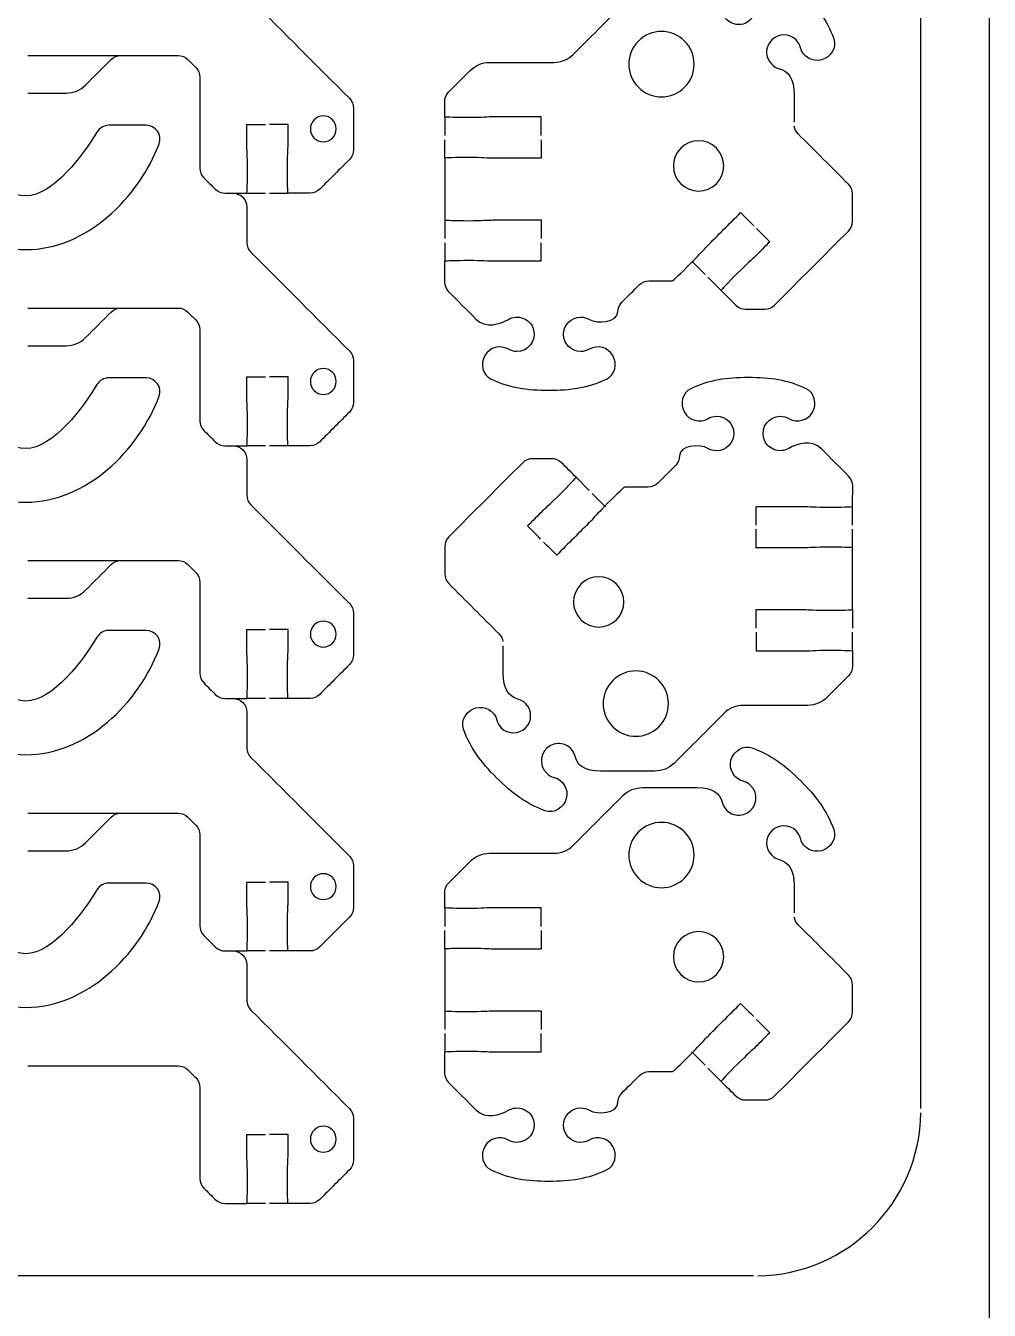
# Model space of a CAD drawing. Extents: x 0 to 410, y 0 to 455.
# Drawn here: x 340 to 410, y 227.5 to 320.8 of the extents above; entities that cross this region are included whole.
import ezdxf

# ---------------------------------------------------------------- set-up
doc = ezdxf.new("R2010")
doc.units = 0
doc.header["$MEASUREMENT"] = 0
doc.layers.add('DEFAULT', color=18, linetype='CONTINUOUS')

msp = doc.modelspace()

# ---------------------------------------------------------------- linework, layer by layer
at = {"layer": 'DEFAULT', "color": 18}
msp.add_lwpolyline([(410.025, 0.025), (0.025, 0.025), (0.025, 455.025), (410.025, 455.025)], close=True, dxfattribs=at)
at = {"layer": 'DEFAULT', "color": 1}
for points in [[(405.05, 242.15), (405.05, 437.847)], [(340.165, 318.604), (346.932, 318.604)], [(370.46, 314.138), (370.46, 312.791)], [(370.46, 311.14), (370.46, 311.143), (370.46, 312.491)], [(357.43, 308.589), (356.083, 308.589)], [(359.081, 308.589), (357.73, 308.589)], [(370.46, 306.663), (370.46, 305.315)], [(370.46, 305.012), (370.46, 303.664)], [(389.373, 302.705), (388.452, 303.626), (388.417, 303.661)], [(390.54, 301.541), (389.584, 302.497)], [(340.165, 300.267), (346.932, 300.267)], [(357.43, 290.255), (356.083, 290.255)], [(359.081, 290.255), (357.73, 290.255)], [(380.008, 287.978), (380.964, 287.022)], [(381.175, 286.814), (382.096, 285.893), (382.131, 285.858)], [(400.088, 284.507), (400.088, 285.854)], [(400.088, 282.856), (400.088, 284.203)], [(340.165, 281.93), (346.932, 281.93)], [(400.088, 278.379), (400.088, 278.375), (400.088, 277.028)], [(400.088, 275.38), (400.088, 276.728)], [(357.43, 271.921), (356.083, 271.921)], [(359.081, 271.921), (357.73, 271.921)], [(340.165, 263.592), (346.932, 263.592)], [(370.46, 256.72), (370.46, 255.372)], [(370.46, 253.721), (370.46, 253.724), (370.46, 255.072)], [(357.43, 253.587), (356.083, 253.587)], [(359.081, 253.587), (357.73, 253.587)], [(370.46, 249.244), (370.46, 247.897)], [(370.46, 247.593), (370.46, 246.246)], [(389.373, 245.286), (388.452, 246.207), (388.417, 246.242)], [(390.54, 244.122), (389.584, 245.078)], [(357.43, 235.254), (356.083, 235.254)], [(359.081, 235.254), (357.73, 235.254)], [(392.897, 230), (287.199, 230)]]:
    msp.add_lwpolyline(points, dxfattribs=at)
for points, knots in [([(340.165, 334.208), (341.096, 334.208), (342.026, 334.208), (342.956, 334.208), (343.489, 334.208), (343.997, 334.419), (344.37, 334.793), (344.988, 335.412), (345.605, 336.03), (346.223, 336.649), (346.41, 336.836), (346.664, 336.942), (346.932, 336.942), (348.322, 336.942), (349.712, 336.942), (351.101, 336.942), (351.366, 336.942), (351.62, 336.836), (351.807, 336.649), (351.998, 336.458), (352.188, 336.268), (352.379, 336.077), (352.566, 335.89), (352.671, 335.636), (352.671, 335.372), (352.671, 333.169), (352.671, 330.967), (352.671, 328.764), (352.671, 328.5), (352.777, 328.246), (352.964, 328.059), (353.24, 327.782), (353.517, 327.506), (353.793, 327.23), (353.98, 327.043), (354.234, 326.937), (354.502, 326.937), (354.697, 326.937), (354.893, 326.937), (355.088, 326.937), (355.638, 326.937), (356.086, 326.489), (356.086, 325.939), (356.086, 325.078), (356.086, 324.217), (356.086, 323.356), (356.086, 323.092), (356.192, 322.838), (356.379, 322.651), (358.765, 320.265), (361.151, 317.879), (363.537, 315.493), (363.724, 315.306), (363.83, 315.052), (363.83, 314.787), (363.83, 313.777), (363.83, 312.767), (363.83, 311.757), (363.83, 311.492), (363.724, 311.238), (363.537, 311.051), (362.817, 310.332), (362.098, 309.612), (361.378, 308.892), (361.191, 308.705), (360.937, 308.6), (360.672, 308.6), (360.143, 308.6), (359.614, 308.6), (359.081, 308.603), (359.053, 308.603), (359.032, 309.386), (359.032, 310.353), (359.032, 311.32), (359.081, 311.817), (359.081, 312.103), (359.081, 312.602), (359.081, 313.102), (359.081, 313.602), (358.631, 313.602), (358.181, 313.602), (357.73, 313.602)], [0, 0, 0, 0, 7.91, 7.91, 7.91, 8.91, 8.91, 8.91, 16.341696, 16.341696, 16.341696, 17.341696, 17.341696, 17.341696, 29.161696, 29.161696, 29.161696, 30.161696, 30.161696, 30.161696, 32.452722, 32.452722, 32.452722, 33.452722, 33.452722, 33.452722, 52.182722, 52.182722, 52.182722, 53.182722, 53.182722, 53.182722, 56.506123, 56.506123, 56.506123, 57.506123, 57.506123, 57.506123, 59.166123, 59.166123, 59.166123, 60.166123, 60.166123, 60.166123, 67.486123, 67.486123, 67.486123, 68.486123, 68.486123, 68.486123, 97.180517, 97.180517, 97.180517, 98.180517, 98.180517, 98.180517, 106.770517, 106.770517, 106.770517, 107.770517, 107.770517, 107.770517, 116.425504, 116.425504, 116.425504, 117.425504, 117.425504, 117.425504, 121.939646, 121.939646, 121.939646, 122.939646, 122.939646, 122.939646, 123.939646, 123.939646, 123.939646, 128.189646, 128.189646, 128.189646, 132.019646, 132.019646, 132.019646, 132.019646]), ([(377.456, 312.791), (377.456, 313.24), (377.456, 313.689), (377.456, 314.138), (376.289, 314.142), (375.123, 314.146), (373.956, 314.149), (373.67, 314.142), (373.173, 314.093), (372.206, 314.093), (371.31, 314.093), (370.58, 314.114), (370.474, 314.138), (370.467, 314.138), (370.46, 314.142), (370.46, 314.142), (370.46, 314.511), (370.46, 314.88), (370.46, 315.25), (370.46, 315.514), (370.559, 315.768), (370.749, 315.955), (371.268, 316.474), (371.787, 316.992), (372.305, 317.511), (372.683, 317.888), (373.191, 318.097), (373.72, 318.097), (375.277, 318.098), (376.834, 318.099), (378.391, 318.1), (378.92, 318.1), (379.431, 318.312), (379.802, 318.682), (381.003, 319.884), (382.205, 321.086), (383.407, 322.288), (383.781, 322.662), (384.289, 322.873), (384.822, 322.873), (386.136, 322.874), (387.451, 322.876), (388.766, 322.877), (389.944, 322.873), (390.434, 322.468), (390.614, 321.801), (390.702, 321.448), (390.953, 321.138), (391.33, 320.968), (391.676, 320.817), (392.085, 320.834), (392.413, 321.021), (393.179, 321.448), (393.274, 322.439), (392.703, 323.007), (392.544, 323.166), (392.353, 323.275), (392.142, 323.325), (391.475, 323.498), (391.08, 324.193), (391.256, 324.859), (391.436, 325.523), (392.142, 325.981), (392.787, 325.748), (394.191, 325.244), (395.207, 324.471), (396.326, 323.353), (397.444, 322.235), (398.217, 321.219), (398.721, 319.815), (398.957, 319.166), (398.495, 318.464), (397.832, 318.284), (397.165, 318.107), (396.474, 318.499), (396.298, 319.169), (396.248, 319.377), (396.142, 319.571), (395.984, 319.73), (395.493, 320.22), (394.699, 320.22), (394.213, 319.73), (393.722, 319.24), (393.722, 318.449), (394.213, 317.963), (394.371, 317.8), (394.565, 317.691), (394.774, 317.642), (395.44, 317.462), (395.846, 316.883), (395.846, 315.793), (395.845, 315.118), (395.844, 314.443), (395.842, 313.768)], [0, 0, 0, 0, 3.82, 3.82, 3.82, 13.740045, 13.740045, 13.740045, 14.740045, 14.740045, 14.740045, 15.740045, 15.740045, 15.740045, 16.740045, 16.740045, 16.740045, 19.880045, 19.880045, 19.880045, 20.880045, 20.880045, 20.880045, 27.116727, 27.116727, 27.116727, 28.116727, 28.116727, 28.116727, 41.356731, 41.356731, 41.356731, 42.356731, 42.356731, 42.356731, 56.809994, 56.809994, 56.809994, 57.809994, 57.809994, 57.809994, 68.989998, 68.989998, 68.989998, 69.989998, 69.989998, 69.989998, 70.989998, 70.989998, 70.989998, 71.989998, 71.989998, 71.989998, 72.989998, 72.989998, 72.989998, 73.989998, 73.989998, 73.989998, 74.989998, 74.989998, 74.989998, 75.989998, 75.989998, 75.989998, 76.989998, 76.989998, 76.989998, 77.989998, 77.989998, 77.989998, 78.989998, 78.989998, 78.989998, 79.989998, 79.989998, 79.989998, 80.989998, 80.989998, 80.989998, 81.989998, 81.989998, 81.989998, 82.989998, 82.989998, 82.989998, 83.989998, 83.989998, 83.989998, 84.989998, 84.989998, 84.989998, 90.730007, 90.730007, 90.730007, 90.730007]), ([(384.527, 316.297), (383.605, 317.221), (383.605, 318.722), (384.53, 319.648), (385.458, 320.576), (386.955, 320.576), (387.883, 319.648), (388.808, 318.722), (388.808, 317.221), (387.885, 316.297), (386.957, 315.37), (385.456, 315.37), (384.527, 316.297)], [1, 1, 1, 1, 2, 2, 2, 3, 3, 3, 4, 4, 4, 5, 5, 5, 5]), ([(340.165, 315.87), (341.096, 315.87), (342.026, 315.87), (342.956, 315.87), (343.489, 315.87), (343.997, 316.082), (344.37, 316.456), (344.988, 317.075), (345.605, 317.693), (346.223, 318.312), (346.41, 318.499), (346.664, 318.604), (346.932, 318.604), (348.322, 318.604), (349.712, 318.604), (351.101, 318.604), (351.366, 318.604), (351.62, 318.499), (351.807, 318.312), (351.998, 318.121), (352.188, 317.931), (352.379, 317.74), (352.566, 317.553), (352.671, 317.299), (352.671, 317.035), (352.671, 314.832), (352.671, 312.63), (352.671, 310.427), (352.671, 310.162), (352.777, 309.908), (352.964, 309.721), (353.24, 309.445), (353.517, 309.169), (353.793, 308.892), (353.98, 308.705), (354.234, 308.6), (354.502, 308.6), (354.697, 308.6), (354.893, 308.6), (355.088, 308.6), (355.638, 308.6), (356.086, 308.152), (356.086, 307.601), (356.086, 306.74), (356.086, 305.88), (356.086, 305.019), (356.086, 304.754), (356.192, 304.5), (356.379, 304.313), (358.765, 301.927), (361.151, 299.541), (363.537, 297.156), (363.724, 296.969), (363.83, 296.715), (363.83, 296.45), (363.83, 295.44), (363.83, 294.43), (363.83, 293.42), (363.83, 293.155), (363.724, 292.901), (363.537, 292.714), (362.817, 291.994), (362.098, 291.275), (361.378, 290.555), (361.191, 290.368), (360.937, 290.262), (360.672, 290.262), (360.143, 290.262), (359.614, 290.262), (359.081, 290.266), (359.053, 290.266), (359.032, 291.049), (359.032, 292.016), (359.032, 292.982), (359.081, 293.48), (359.081, 293.765), (359.081, 294.265), (359.081, 294.765), (359.081, 295.265), (358.631, 295.265), (358.181, 295.265), (357.73, 295.265)], [0, 0, 0, 0, 7.91, 7.91, 7.91, 8.91, 8.91, 8.91, 16.341696, 16.341696, 16.341696, 17.341696, 17.341696, 17.341696, 29.161696, 29.161696, 29.161696, 30.161696, 30.161696, 30.161696, 32.452722, 32.452722, 32.452722, 33.452722, 33.452722, 33.452722, 52.182722, 52.182722, 52.182722, 53.182722, 53.182722, 53.182722, 56.506123, 56.506123, 56.506123, 57.506123, 57.506123, 57.506123, 59.166123, 59.166123, 59.166123, 60.166123, 60.166123, 60.166123, 67.486123, 67.486123, 67.486123, 68.486123, 68.486123, 68.486123, 97.180517, 97.180517, 97.180517, 98.180517, 98.180517, 98.180517, 106.770517, 106.770517, 106.770517, 107.770517, 107.770517, 107.770517, 116.425504, 116.425504, 116.425504, 117.425504, 117.425504, 117.425504, 121.939646, 121.939646, 121.939646, 122.939646, 122.939646, 122.939646, 123.939646, 123.939646, 123.939646, 128.189646, 128.189646, 128.189646, 132.019646, 132.019646, 132.019646, 132.019646]), ([(333.978, 313.535), (334.331, 313.535), (334.652, 313.345), (334.835, 313.045), (335.791, 311.461), (338.031, 308.402), (340.018, 308.402), (342.004, 308.402), (344.24, 311.461), (345.196, 313.045), (345.38, 313.345), (345.701, 313.535), (346.054, 313.535), (346.958, 313.535), (347.862, 313.535), (348.766, 313.535), (349.461, 313.535), (349.955, 312.844), (349.708, 312.194), (348.227, 308.282), (344.445, 304.507), (340.018, 304.507), (335.587, 304.507), (331.808, 308.282), (330.327, 312.194), (330.08, 312.844), (330.574, 313.535), (331.269, 313.535), (332.172, 313.535), (333.075, 313.535), (333.978, 313.535)], [7.68, 7.68, 7.68, 7.68, 8.68, 8.68, 8.68, 9.68, 9.68, 9.68, 10.68, 10.68, 10.68, 11.68, 11.68, 11.68, 19.37, 19.37, 19.37, 20.37, 20.37, 20.37, 21.37, 21.37, 21.37, 22.37, 22.37, 22.37, 23.37, 23.37, 23.37, 31.05, 31.05, 31.05, 31.05]), ([(355.088, 308.6), (355.419, 308.6), (355.751, 308.6), (356.083, 308.603), (356.107, 308.603), (356.132, 309.386), (356.132, 310.353), (356.132, 311.32), (356.083, 311.817), (356.083, 312.103), (356.083, 312.602), (356.083, 313.102), (356.083, 313.602), (356.532, 313.602), (356.981, 313.602), (357.43, 313.602)], [0, 0, 0, 0, 2.83, 2.83, 2.83, 3.83, 3.83, 3.83, 4.83, 4.83, 4.83, 9.08, 9.08, 9.08, 12.9, 12.9, 12.9, 12.9]), ([(362.578, 313.27), (362.578, 312.752), (362.158, 312.332), (361.639, 312.332), (361.121, 312.332), (360.701, 312.752), (360.701, 313.27), (360.701, 313.789), (361.121, 314.213), (361.639, 314.213), (362.158, 314.213), (362.578, 313.789), (362.578, 313.27)], [1, 1, 1, 1, 2, 2, 2, 3, 3, 3, 4, 4, 4, 5, 5, 5, 5]), ([(393.119, 306.032), (393.438, 305.713), (393.756, 305.394), (394.075, 305.076), (393.722, 304.722), (393.369, 304.368), (393.017, 304.014), (392.816, 303.813), (392.428, 303.492), (391.743, 302.811), (391.073, 302.14), (390.54, 301.576), (390.54, 301.541), (390.893, 301.188), (391.246, 300.835), (391.599, 300.482), (391.786, 300.295), (392.04, 300.19), (392.304, 300.19), (392.776, 300.19), (393.247, 300.19), (393.719, 300.19), (393.983, 300.19), (394.237, 300.292), (394.424, 300.482), (396.213, 302.273), (398.001, 304.064), (399.79, 305.855), (399.981, 306.042), (400.086, 306.296), (400.086, 306.561), (400.085, 307.225), (400.084, 307.89), (400.083, 308.554), (400.083, 308.819), (399.977, 309.073), (399.79, 309.26), (398.572, 310.477), (397.354, 311.694), (396.135, 312.911), (395.984, 313.062), (395.888, 313.26), (395.857, 313.468)], [0, 0, 0, 0, 3.832519, 3.832519, 3.832519, 8.082236, 8.082236, 8.082236, 9.082236, 9.082236, 9.082236, 10.082236, 10.082236, 10.082236, 14.324877, 14.324877, 14.324877, 15.324877, 15.324877, 15.324877, 19.334877, 19.334877, 19.334877, 20.334877, 20.334877, 20.334877, 41.859212, 41.859212, 41.859212, 42.859212, 42.859212, 42.859212, 48.509221, 48.509221, 48.509221, 49.509221, 49.509221, 49.509221, 64.153404, 64.153404, 64.153404, 65.153404, 65.153404, 65.153404, 65.153404]), ([(377.456, 312.491), (377.456, 312.041), (377.456, 311.59), (377.456, 311.14), (376.287, 311.141), (375.118, 311.142), (373.949, 311.143), (373.67, 311.143), (373.169, 311.193), (372.206, 311.193), (371.257, 311.193), (370.485, 311.172), (370.46, 311.14), (370.46, 309.648), (370.46, 308.155), (370.46, 306.663), (370.485, 306.638), (371.25, 306.614), (372.203, 306.61), (373.173, 306.61), (373.67, 306.66), (373.956, 306.66), (375.123, 306.661), (376.289, 306.662), (377.456, 306.663), (377.456, 306.213), (377.456, 305.762), (377.456, 305.312)], [0, 0, 0, 0, 3.83, 3.83, 3.83, 13.770005, 13.770005, 13.770005, 14.770005, 14.770005, 14.770005, 15.780005, 15.780005, 15.780005, 28.470005, 28.470005, 28.470005, 29.470005, 29.470005, 29.470005, 30.470005, 30.470005, 30.470005, 40.39001, 40.39001, 40.39001, 44.22001, 44.22001, 44.22001, 44.22001]), ([(387.613, 309.296), (386.897, 310.006), (386.897, 311.164), (387.613, 311.88), (388.327, 312.593), (389.484, 312.593), (390.195, 311.882), (390.909, 311.164), (390.909, 310.006), (390.195, 309.293), (389.484, 308.582), (388.327, 308.582), (387.613, 309.296)], [1, 1, 1, 1, 2, 2, 2, 3, 3, 3, 4, 4, 4, 5, 5, 5, 5]), ([(377.452, 305.012), (377.452, 304.562), (377.452, 304.111), (377.452, 303.661), (376.287, 303.661), (375.121, 303.661), (373.956, 303.661), (373.67, 303.661), (373.173, 303.71), (372.206, 303.71), (371.289, 303.71), (370.545, 303.689), (370.453, 303.661), (370.452, 303.159), (370.451, 302.657), (370.45, 302.155), (370.453, 301.89), (370.559, 301.636), (370.746, 301.449), (371.406, 300.789), (372.065, 300.13), (372.725, 299.47), (373.441, 298.754), (374.485, 299.096), (375.081, 299.438), (375.388, 299.622), (375.791, 299.668), (376.182, 299.519), (376.531, 299.385), (376.814, 299.078), (376.909, 298.711), (377.145, 297.868), (376.514, 297.106), (375.706, 297.106), (375.48, 297.106), (375.272, 297.163), (375.081, 297.279), (374.485, 297.625), (373.72, 297.417), (373.371, 296.821), (373.032, 296.224), (373.201, 295.402), (373.833, 295.11), (375.177, 294.475), (376.443, 294.302), (378.024, 294.302), (379.604, 294.302), (380.871, 294.475), (382.218, 295.11), (382.843, 295.402), (383.012, 296.224), (382.673, 296.821), (382.328, 297.42), (381.555, 297.625), (380.959, 297.279), (380.779, 297.166), (380.567, 297.106), (380.338, 297.106), (379.65, 297.106), (379.089, 297.667), (379.086, 298.359), (379.086, 299.047), (379.646, 299.608), (380.341, 299.611), (380.567, 299.608), (380.782, 299.548), (380.966, 299.438), (381.562, 299.092), (383.03, 299.219), (383.03, 299.985), (383.03, 300.246), (383.135, 300.504), (383.322, 300.684), (383.746, 301.107), (384.169, 301.53), (384.592, 301.954), (384.779, 302.14), (385.033, 302.246), (385.298, 302.246), (385.867, 302.246), (386.436, 302.246), (387.005, 302.246), (387.041, 302.246), (387.605, 302.779), (388.279, 303.449), (388.339, 303.509), (388.399, 303.569), (388.452, 303.626), (389.02, 304.197), (389.298, 304.536), (389.482, 304.719), (390.306, 305.545), (391.131, 306.37), (391.955, 307.196), (392.272, 306.878), (392.59, 306.561), (392.907, 306.243)], [0, 0, 0, 0, 3.83, 3.83, 3.83, 13.74, 13.74, 13.74, 14.74, 14.74, 14.74, 16.74, 16.74, 16.74, 21.010012, 21.010012, 21.010012, 22.010012, 22.010012, 22.010012, 29.94375, 29.94375, 29.94375, 30.94375, 30.94375, 30.94375, 31.94375, 31.94375, 31.94375, 32.94375, 32.94375, 32.94375, 33.94375, 33.94375, 33.94375, 34.94375, 34.94375, 34.94375, 35.94375, 35.94375, 35.94375, 36.94375, 36.94375, 36.94375, 37.94375, 37.94375, 37.94375, 38.94375, 38.94375, 38.94375, 39.94375, 39.94375, 39.94375, 40.94375, 40.94375, 40.94375, 41.94375, 41.94375, 41.94375, 42.94375, 42.94375, 42.94375, 43.94375, 43.94375, 43.94375, 44.94375, 44.94375, 44.94375, 45.94375, 45.94375, 45.94375, 46.94375, 46.94375, 46.94375, 52.034919, 52.034919, 52.034919, 53.034919, 53.034919, 53.034919, 57.874919, 57.874919, 57.874919, 58.874919, 58.874919, 58.874919, 59.874919, 59.874919, 59.874919, 60.874919, 60.874919, 60.874919, 70.795629, 70.795629, 70.795629, 74.614006, 74.614006, 74.614006, 74.614006]), ([(340.165, 297.533), (341.096, 297.533), (342.026, 297.533), (342.956, 297.533), (343.489, 297.533), (343.997, 297.745), (344.37, 298.119), (344.988, 298.737), (345.605, 299.356), (346.223, 299.974), (346.41, 300.161), (346.664, 300.267), (346.932, 300.267), (348.322, 300.267), (349.712, 300.267), (351.101, 300.267), (351.366, 300.267), (351.62, 300.161), (351.807, 299.974), (351.998, 299.784), (352.188, 299.593), (352.379, 299.403), (352.566, 299.216), (352.671, 298.962), (352.671, 298.697), (352.671, 296.495), (352.671, 294.292), (352.671, 292.09), (352.671, 291.825), (352.777, 291.571), (352.964, 291.384), (353.24, 291.108), (353.517, 290.831), (353.793, 290.555), (353.98, 290.368), (354.234, 290.262), (354.502, 290.262), (354.697, 290.262), (354.893, 290.262), (355.088, 290.262), (355.638, 290.262), (356.086, 289.814), (356.086, 289.264), (356.086, 288.403), (356.086, 287.542), (356.086, 286.682), (356.086, 286.417), (356.192, 286.163), (356.379, 285.976), (358.765, 283.59), (361.151, 281.204), (363.537, 278.818), (363.724, 278.631), (363.83, 278.377), (363.83, 278.113), (363.83, 277.102), (363.83, 276.092), (363.83, 275.082), (363.83, 274.818), (363.724, 274.564), (363.537, 274.377), (362.817, 273.657), (362.098, 272.937), (361.378, 272.218), (361.191, 272.031), (360.937, 271.925), (360.672, 271.925), (360.143, 271.925), (359.614, 271.925), (359.081, 271.928), (359.053, 271.928), (359.032, 272.712), (359.032, 273.678), (359.032, 274.645), (359.081, 275.142), (359.081, 275.428), (359.081, 275.928), (359.081, 276.427), (359.081, 276.927), (358.631, 276.927), (358.181, 276.927), (357.73, 276.927)], [0, 0, 0, 0, 7.91, 7.91, 7.91, 8.91, 8.91, 8.91, 16.341696, 16.341696, 16.341696, 17.341696, 17.341696, 17.341696, 29.161696, 29.161696, 29.161696, 30.161696, 30.161696, 30.161696, 32.452722, 32.452722, 32.452722, 33.452722, 33.452722, 33.452722, 52.182722, 52.182722, 52.182722, 53.182722, 53.182722, 53.182722, 56.506123, 56.506123, 56.506123, 57.506123, 57.506123, 57.506123, 59.166123, 59.166123, 59.166123, 60.166123, 60.166123, 60.166123, 67.486123, 67.486123, 67.486123, 68.486123, 68.486123, 68.486123, 97.180517, 97.180517, 97.180517, 98.180517, 98.180517, 98.180517, 106.770517, 106.770517, 106.770517, 107.770517, 107.770517, 107.770517, 116.425504, 116.425504, 116.425504, 117.425504, 117.425504, 117.425504, 121.939646, 121.939646, 121.939646, 122.939646, 122.939646, 122.939646, 123.939646, 123.939646, 123.939646, 128.189646, 128.189646, 128.189646, 132.019646, 132.019646, 132.019646, 132.019646]), ([(362.578, 294.933), (362.578, 294.414), (362.158, 293.995), (361.639, 293.995), (361.121, 293.995), (360.701, 294.414), (360.701, 294.933), (360.701, 295.452), (361.121, 295.875), (361.639, 295.875), (362.158, 295.875), (362.578, 295.452), (362.578, 294.933)], [1, 1, 1, 1, 2, 2, 2, 3, 3, 3, 4, 4, 4, 5, 5, 5, 5]), ([(333.978, 295.198), (334.331, 295.198), (334.652, 295.007), (334.835, 294.707), (335.791, 293.123), (338.031, 290.065), (340.018, 290.065), (342.004, 290.065), (344.24, 293.123), (345.196, 294.707), (345.38, 295.007), (345.701, 295.198), (346.054, 295.198), (346.958, 295.198), (347.862, 295.198), (348.766, 295.198), (349.461, 295.198), (349.955, 294.506), (349.708, 293.857), (348.227, 289.945), (344.445, 286.17), (340.018, 286.17), (335.587, 286.17), (331.808, 289.945), (330.327, 293.857), (330.08, 294.506), (330.574, 295.198), (331.269, 295.198), (332.172, 295.198), (333.075, 295.198), (333.978, 295.198)], [7.68, 7.68, 7.68, 7.68, 8.68, 8.68, 8.68, 9.68, 9.68, 9.68, 10.68, 10.68, 10.68, 11.68, 11.68, 11.68, 19.37, 19.37, 19.37, 20.37, 20.37, 20.37, 21.37, 21.37, 21.37, 22.37, 22.37, 22.37, 23.37, 23.37, 23.37, 31.05, 31.05, 31.05, 31.05]), ([(355.088, 290.262), (355.419, 290.262), (355.751, 290.262), (356.083, 290.266), (356.107, 290.266), (356.132, 291.049), (356.132, 292.016), (356.132, 292.982), (356.083, 293.48), (356.083, 293.765), (356.083, 294.265), (356.083, 294.765), (356.083, 295.265), (356.532, 295.265), (356.981, 295.265), (357.43, 295.265)], [0, 0, 0, 0, 2.83, 2.83, 2.83, 3.83, 3.83, 3.83, 4.83, 4.83, 4.83, 9.08, 9.08, 9.08, 12.9, 12.9, 12.9, 12.9]), ([(393.096, 284.507), (393.096, 284.957), (393.096, 285.407), (393.096, 285.858), (394.261, 285.858), (395.426, 285.858), (396.592, 285.858), (396.877, 285.858), (397.375, 285.808), (398.341, 285.808), (399.259, 285.808), (400.003, 285.83), (400.095, 285.858), (400.096, 286.36), (400.097, 286.862), (400.098, 287.364), (400.095, 287.629), (399.989, 287.883), (399.802, 288.07), (399.142, 288.729), (398.483, 289.389), (397.823, 290.049), (397.107, 290.765), (396.063, 290.423), (395.466, 290.081), (395.159, 289.897), (394.757, 289.851), (394.366, 289.999), (394.016, 290.134), (393.734, 290.44), (393.639, 290.807), (393.403, 291.65), (394.034, 292.412), (394.842, 292.412), (395.068, 292.412), (395.276, 292.356), (395.466, 292.24), (396.063, 291.894), (396.828, 292.102), (397.177, 292.698), (397.516, 293.294), (397.347, 294.116), (396.715, 294.409), (395.371, 295.044), (394.105, 295.217), (392.524, 295.217), (390.944, 295.217), (389.677, 295.044), (388.33, 294.409), (387.705, 294.116), (387.536, 293.294), (387.875, 292.698), (388.22, 292.099), (388.993, 291.894), (389.589, 292.24), (389.769, 292.353), (389.981, 292.412), (390.21, 292.412), (390.898, 292.412), (391.459, 291.852), (391.462, 291.16), (391.462, 290.472), (390.901, 289.911), (390.206, 289.908), (389.981, 289.911), (389.765, 289.971), (389.582, 290.081), (388.986, 290.426), (387.518, 290.299), (387.518, 289.534), (387.518, 289.273), (387.412, 289.015), (387.225, 288.835), (386.802, 288.412), (386.379, 287.989), (385.955, 287.565), (385.768, 287.378), (385.514, 287.273), (385.25, 287.273), (384.681, 287.273), (384.112, 287.273), (383.542, 287.273), (383.507, 287.273), (382.943, 286.74), (382.269, 286.07), (382.209, 286.01), (382.149, 285.95), (382.096, 285.893), (381.528, 285.322), (381.249, 284.983), (381.066, 284.8), (380.242, 283.974), (379.417, 283.149), (378.593, 282.323), (378.275, 282.641), (377.958, 282.958), (377.64, 283.276)], [0, 0, 0, 0, 3.83, 3.83, 3.83, 13.74, 13.74, 13.74, 14.74, 14.74, 14.74, 16.74, 16.74, 16.74, 21.010012, 21.010012, 21.010012, 22.010012, 22.010012, 22.010012, 29.94375, 29.94375, 29.94375, 30.94375, 30.94375, 30.94375, 31.94375, 31.94375, 31.94375, 32.94375, 32.94375, 32.94375, 33.94375, 33.94375, 33.94375, 34.94375, 34.94375, 34.94375, 35.94375, 35.94375, 35.94375, 36.94375, 36.94375, 36.94375, 37.94375, 37.94375, 37.94375, 38.94375, 38.94375, 38.94375, 39.94375, 39.94375, 39.94375, 40.94375, 40.94375, 40.94375, 41.94375, 41.94375, 41.94375, 42.94375, 42.94375, 42.94375, 43.94375, 43.94375, 43.94375, 44.94375, 44.94375, 44.94375, 45.94375, 45.94375, 45.94375, 46.94375, 46.94375, 46.94375, 52.034919, 52.034919, 52.034919, 53.034919, 53.034919, 53.034919, 57.874919, 57.874919, 57.874919, 58.874919, 58.874919, 58.874919, 59.874919, 59.874919, 59.874919, 60.874919, 60.874919, 60.874919, 70.795629, 70.795629, 70.795629, 74.614006, 74.614006, 74.614006, 74.614006]), ([(377.429, 283.487), (377.11, 283.806), (376.791, 284.125), (376.473, 284.443), (376.826, 284.797), (377.178, 285.151), (377.531, 285.505), (377.732, 285.706), (378.12, 286.027), (378.805, 286.708), (379.475, 287.378), (380.008, 287.943), (380.008, 287.978), (379.655, 288.331), (379.302, 288.684), (378.949, 289.036), (378.762, 289.223), (378.508, 289.329), (378.244, 289.329), (377.772, 289.329), (377.301, 289.329), (376.829, 289.329), (376.565, 289.329), (376.311, 289.227), (376.124, 289.036), (374.335, 287.245), (372.546, 285.455), (370.758, 283.664), (370.567, 283.477), (370.461, 283.223), (370.461, 282.958), (370.463, 282.294), (370.464, 281.629), (370.465, 280.965), (370.465, 280.7), (370.571, 280.446), (370.758, 280.259), (371.976, 279.042), (373.194, 277.825), (374.413, 276.608), (374.564, 276.456), (374.66, 276.259), (374.691, 276.051)], [0, 0, 0, 0, 3.832519, 3.832519, 3.832519, 8.082236, 8.082236, 8.082236, 9.082236, 9.082236, 9.082236, 10.082236, 10.082236, 10.082236, 14.324877, 14.324877, 14.324877, 15.324877, 15.324877, 15.324877, 19.334877, 19.334877, 19.334877, 20.334877, 20.334877, 20.334877, 41.859212, 41.859212, 41.859212, 42.859212, 42.859212, 42.859212, 48.509221, 48.509221, 48.509221, 49.509221, 49.509221, 49.509221, 64.153404, 64.153404, 64.153404, 65.153404, 65.153404, 65.153404, 65.153404]), ([(393.092, 277.028), (393.092, 277.478), (393.092, 277.929), (393.092, 278.379), (394.261, 278.378), (395.43, 278.377), (396.599, 278.375), (396.877, 278.375), (397.378, 278.326), (398.341, 278.326), (399.29, 278.326), (400.063, 278.347), (400.088, 278.379), (400.088, 279.871), (400.088, 281.363), (400.088, 282.856), (400.063, 282.88), (399.298, 282.905), (398.345, 282.909), (397.375, 282.909), (396.877, 282.859), (396.592, 282.859), (395.425, 282.858), (394.259, 282.857), (393.092, 282.856), (393.092, 283.306), (393.092, 283.756), (393.092, 284.207)], [0, 0, 0, 0, 3.83, 3.83, 3.83, 13.770005, 13.770005, 13.770005, 14.770005, 14.770005, 14.770005, 15.780005, 15.780005, 15.780005, 28.470005, 28.470005, 28.470005, 29.470005, 29.470005, 29.470005, 30.470005, 30.470005, 30.470005, 40.39001, 40.39001, 40.39001, 44.22001, 44.22001, 44.22001, 44.22001]), ([(340.165, 279.196), (341.096, 279.196), (342.026, 279.196), (342.956, 279.196), (343.489, 279.196), (343.997, 279.407), (344.37, 279.781), (344.988, 280.4), (345.605, 281.018), (346.223, 281.637), (346.41, 281.824), (346.664, 281.93), (346.932, 281.93), (348.322, 281.93), (349.712, 281.93), (351.101, 281.93), (351.366, 281.93), (351.62, 281.824), (351.807, 281.637), (351.998, 281.446), (352.188, 281.256), (352.379, 281.065), (352.566, 280.878), (352.671, 280.624), (352.671, 280.36), (352.671, 278.157), (352.671, 275.955), (352.671, 273.752), (352.671, 273.488), (352.777, 273.234), (352.964, 273.047), (353.24, 272.77), (353.517, 272.494), (353.793, 272.218), (353.98, 272.031), (354.234, 271.925), (354.502, 271.925), (354.697, 271.925), (354.893, 271.925), (355.088, 271.925), (355.638, 271.925), (356.086, 271.477), (356.086, 270.926), (356.086, 270.066), (356.086, 269.205), (356.086, 268.344), (356.086, 268.08), (356.192, 267.826), (356.379, 267.639), (358.765, 265.253), (361.151, 262.867), (363.537, 260.481), (363.724, 260.294), (363.83, 260.04), (363.83, 259.775), (363.83, 258.765), (363.83, 257.755), (363.83, 256.745), (363.83, 256.48), (363.724, 256.226), (363.537, 256.039), (362.817, 255.32), (362.098, 254.6), (361.378, 253.88), (361.191, 253.693), (360.937, 253.587), (360.672, 253.587), (360.143, 253.587), (359.614, 253.587), (359.081, 253.591), (359.053, 253.591), (359.032, 254.374), (359.032, 255.341), (359.032, 256.307), (359.081, 256.805), (359.081, 257.091), (359.081, 257.59), (359.081, 258.09), (359.081, 258.59), (358.631, 258.59), (358.181, 258.59), (357.73, 258.59)], [0, 0, 0, 0, 7.91, 7.91, 7.91, 8.91, 8.91, 8.91, 16.341696, 16.341696, 16.341696, 17.341696, 17.341696, 17.341696, 29.161696, 29.161696, 29.161696, 30.161696, 30.161696, 30.161696, 32.452722, 32.452722, 32.452722, 33.452722, 33.452722, 33.452722, 52.182722, 52.182722, 52.182722, 53.182722, 53.182722, 53.182722, 56.506123, 56.506123, 56.506123, 57.506123, 57.506123, 57.506123, 59.166123, 59.166123, 59.166123, 60.166123, 60.166123, 60.166123, 67.486123, 67.486123, 67.486123, 68.486123, 68.486123, 68.486123, 97.180517, 97.180517, 97.180517, 98.180517, 98.180517, 98.180517, 106.770517, 106.770517, 106.770517, 107.770517, 107.770517, 107.770517, 116.425504, 116.425504, 116.425504, 117.425504, 117.425504, 117.425504, 121.939646, 121.939646, 121.939646, 122.939646, 122.939646, 122.939646, 123.939646, 123.939646, 123.939646, 128.189646, 128.189646, 128.189646, 132.019646, 132.019646, 132.019646, 132.019646]), ([(382.935, 280.223), (383.65, 279.512), (383.65, 278.355), (382.935, 277.639), (382.221, 276.926), (381.064, 276.926), (380.353, 277.636), (379.639, 278.355), (379.639, 279.512), (380.353, 280.226), (381.064, 280.937), (382.221, 280.937), (382.935, 280.223)], [1, 1, 1, 1, 2, 2, 2, 3, 3, 3, 4, 4, 4, 5, 5, 5, 5]), ([(362.578, 276.596), (362.578, 276.077), (362.158, 275.657), (361.639, 275.657), (361.121, 275.657), (360.701, 276.077), (360.701, 276.596), (360.701, 277.114), (361.121, 277.538), (361.639, 277.538), (362.158, 277.538), (362.578, 277.114), (362.578, 276.596)], [1, 1, 1, 1, 2, 2, 2, 3, 3, 3, 4, 4, 4, 5, 5, 5, 5]), ([(333.978, 276.86), (334.331, 276.86), (334.652, 276.67), (334.835, 276.37), (335.791, 274.786), (338.031, 271.727), (340.018, 271.727), (342.004, 271.727), (344.24, 274.786), (345.196, 276.37), (345.38, 276.67), (345.701, 276.86), (346.054, 276.86), (346.958, 276.86), (347.862, 276.86), (348.766, 276.86), (349.461, 276.86), (349.955, 276.169), (349.708, 275.52), (348.227, 271.607), (344.445, 267.833), (340.018, 267.833), (335.587, 267.833), (331.808, 271.607), (330.327, 275.52), (330.08, 276.169), (330.574, 276.86), (331.269, 276.86), (332.172, 276.86), (333.075, 276.86), (333.978, 276.86)], [7.68, 7.68, 7.68, 7.68, 8.68, 8.68, 8.68, 9.68, 9.68, 9.68, 10.68, 10.68, 10.68, 11.68, 11.68, 11.68, 19.37, 19.37, 19.37, 20.37, 20.37, 20.37, 21.37, 21.37, 21.37, 22.37, 22.37, 22.37, 23.37, 23.37, 23.37, 31.05, 31.05, 31.05, 31.05]), ([(355.088, 271.925), (355.419, 271.925), (355.751, 271.925), (356.083, 271.928), (356.107, 271.928), (356.132, 272.712), (356.132, 273.678), (356.132, 274.645), (356.083, 275.142), (356.083, 275.428), (356.083, 275.928), (356.083, 276.427), (356.083, 276.927), (356.532, 276.927), (356.981, 276.927), (357.43, 276.927)], [0, 0, 0, 0, 2.83, 2.83, 2.83, 3.83, 3.83, 3.83, 4.83, 4.83, 4.83, 9.08, 9.08, 9.08, 12.9, 12.9, 12.9, 12.9]), ([(393.092, 276.728), (393.092, 276.279), (393.092, 275.83), (393.092, 275.38), (394.259, 275.377), (395.425, 275.373), (396.592, 275.37), (396.877, 275.377), (397.375, 275.426), (398.341, 275.426), (399.238, 275.426), (399.968, 275.405), (400.074, 275.38), (400.081, 275.38), (400.088, 275.377), (400.088, 275.377), (400.088, 275.008), (400.088, 274.638), (400.088, 274.269), (400.088, 274.005), (399.989, 273.751), (399.798, 273.564), (399.28, 273.045), (398.761, 272.526), (398.243, 272.008), (397.865, 271.63), (397.357, 271.422), (396.828, 271.422), (395.271, 271.421), (393.714, 271.42), (392.157, 271.419), (391.628, 271.419), (391.117, 271.207), (390.746, 270.837), (389.544, 269.635), (388.343, 268.433), (387.141, 267.231), (386.767, 266.857), (386.259, 266.646), (385.726, 266.646), (384.411, 266.644), (383.097, 266.643), (381.782, 266.642), (380.604, 266.646), (380.113, 267.051), (379.934, 267.718), (379.845, 268.071), (379.595, 268.381), (379.217, 268.551), (378.872, 268.702), (378.462, 268.685), (378.134, 268.498), (377.369, 268.071), (377.274, 267.08), (377.845, 266.512), (378.004, 266.353), (378.194, 266.243), (378.406, 266.194), (379.073, 266.021), (379.468, 265.326), (379.291, 264.659), (379.112, 263.996), (378.406, 263.538), (377.76, 263.77), (376.356, 264.275), (375.34, 265.048), (374.222, 266.166), (373.104, 267.284), (372.331, 268.3), (371.827, 269.704), (371.59, 270.353), (372.052, 271.055), (372.716, 271.235), (373.382, 271.412), (374.074, 271.02), (374.25, 270.35), (374.3, 270.142), (374.406, 269.948), (374.564, 269.789), (375.055, 269.298), (375.848, 269.298), (376.335, 269.789), (376.826, 270.279), (376.826, 271.069), (376.335, 271.556), (376.176, 271.719), (375.982, 271.828), (375.774, 271.877), (375.108, 272.057), (374.702, 272.636), (374.702, 273.726), (374.703, 274.401), (374.704, 275.076), (374.705, 275.751)], [0, 0, 0, 0, 3.82, 3.82, 3.82, 13.740045, 13.740045, 13.740045, 14.740045, 14.740045, 14.740045, 15.740045, 15.740045, 15.740045, 16.740045, 16.740045, 16.740045, 19.880045, 19.880045, 19.880045, 20.880045, 20.880045, 20.880045, 27.116727, 27.116727, 27.116727, 28.116727, 28.116727, 28.116727, 41.356731, 41.356731, 41.356731, 42.356731, 42.356731, 42.356731, 56.809994, 56.809994, 56.809994, 57.809994, 57.809994, 57.809994, 68.989998, 68.989998, 68.989998, 69.989998, 69.989998, 69.989998, 70.989998, 70.989998, 70.989998, 71.989998, 71.989998, 71.989998, 72.989998, 72.989998, 72.989998, 73.989998, 73.989998, 73.989998, 74.989998, 74.989998, 74.989998, 75.989998, 75.989998, 75.989998, 76.989998, 76.989998, 76.989998, 77.989998, 77.989998, 77.989998, 78.989998, 78.989998, 78.989998, 79.989998, 79.989998, 79.989998, 80.989998, 80.989998, 80.989998, 81.989998, 81.989998, 81.989998, 82.989998, 82.989998, 82.989998, 83.989998, 83.989998, 83.989998, 84.989998, 84.989998, 84.989998, 90.730007, 90.730007, 90.730007, 90.730007]), ([(386.02, 273.221), (386.943, 272.298), (386.943, 270.796), (386.018, 269.871), (385.09, 268.943), (383.593, 268.943), (382.665, 269.871), (381.74, 270.796), (381.74, 272.298), (382.663, 273.221), (383.591, 274.149), (385.093, 274.149), (386.02, 273.221)], [1, 1, 1, 1, 2, 2, 2, 3, 3, 3, 4, 4, 4, 5, 5, 5, 5]), ([(377.456, 255.372), (377.456, 255.821), (377.456, 256.27), (377.456, 256.72), (376.289, 256.723), (375.123, 256.727), (373.956, 256.73), (373.67, 256.723), (373.173, 256.674), (372.206, 256.674), (371.31, 256.674), (370.58, 256.695), (370.474, 256.72), (370.467, 256.72), (370.46, 256.723), (370.46, 256.723), (370.46, 257.092), (370.46, 257.462), (370.46, 257.831), (370.46, 258.095), (370.559, 258.349), (370.749, 258.536), (371.268, 259.055), (371.787, 259.574), (372.305, 260.092), (372.683, 260.47), (373.191, 260.678), (373.72, 260.678), (375.277, 260.679), (376.834, 260.68), (378.391, 260.681), (378.92, 260.681), (379.431, 260.893), (379.802, 261.263), (381.003, 262.465), (382.205, 263.667), (383.407, 264.869), (383.781, 265.243), (384.289, 265.454), (384.822, 265.454), (386.136, 265.456), (387.451, 265.457), (388.766, 265.458), (389.944, 265.454), (390.434, 265.049), (390.614, 264.382), (390.702, 264.029), (390.953, 263.719), (391.33, 263.549), (391.676, 263.398), (392.085, 263.415), (392.413, 263.602), (393.179, 264.029), (393.274, 265.02), (392.703, 265.588), (392.544, 265.747), (392.353, 265.857), (392.142, 265.906), (391.475, 266.079), (391.08, 266.774), (391.256, 267.441), (391.436, 268.104), (392.142, 268.562), (392.787, 268.33), (394.191, 267.825), (395.207, 267.052), (396.326, 265.934), (397.444, 264.816), (398.217, 263.8), (398.721, 262.396), (398.957, 261.747), (398.495, 261.045), (397.832, 260.865), (397.165, 260.688), (396.474, 261.08), (396.298, 261.75), (396.248, 261.958), (396.142, 262.152), (395.984, 262.311), (395.493, 262.801), (394.699, 262.801), (394.213, 262.311), (393.722, 261.821), (393.722, 261.031), (394.213, 260.544), (394.371, 260.381), (394.565, 260.272), (394.774, 260.223), (395.44, 260.043), (395.846, 259.464), (395.846, 258.374), (395.845, 257.699), (395.844, 257.024), (395.842, 256.349)], [0, 0, 0, 0, 3.82, 3.82, 3.82, 13.740045, 13.740045, 13.740045, 14.740045, 14.740045, 14.740045, 15.740045, 15.740045, 15.740045, 16.740045, 16.740045, 16.740045, 19.880045, 19.880045, 19.880045, 20.880045, 20.880045, 20.880045, 27.116727, 27.116727, 27.116727, 28.116727, 28.116727, 28.116727, 41.356731, 41.356731, 41.356731, 42.356731, 42.356731, 42.356731, 56.809994, 56.809994, 56.809994, 57.809994, 57.809994, 57.809994, 68.989998, 68.989998, 68.989998, 69.989998, 69.989998, 69.989998, 70.989998, 70.989998, 70.989998, 71.989998, 71.989998, 71.989998, 72.989998, 72.989998, 72.989998, 73.989998, 73.989998, 73.989998, 74.989998, 74.989998, 74.989998, 75.989998, 75.989998, 75.989998, 76.989998, 76.989998, 76.989998, 77.989998, 77.989998, 77.989998, 78.989998, 78.989998, 78.989998, 79.989998, 79.989998, 79.989998, 80.989998, 80.989998, 80.989998, 81.989998, 81.989998, 81.989998, 82.989998, 82.989998, 82.989998, 83.989998, 83.989998, 83.989998, 84.989998, 84.989998, 84.989998, 90.730007, 90.730007, 90.730007, 90.730007]), ([(340.165, 260.858), (341.096, 260.858), (342.026, 260.858), (342.956, 260.858), (343.489, 260.858), (343.997, 261.07), (344.37, 261.444), (344.988, 262.062), (345.605, 262.681), (346.223, 263.299), (346.41, 263.486), (346.664, 263.592), (346.932, 263.592), (348.322, 263.592), (349.712, 263.592), (351.101, 263.592), (351.366, 263.592), (351.62, 263.486), (351.807, 263.299), (351.998, 263.109), (352.188, 262.918), (352.379, 262.728), (352.566, 262.541), (352.671, 262.287), (352.671, 262.022), (352.671, 259.82), (352.671, 257.617), (352.671, 255.415), (352.671, 255.15), (352.777, 254.896), (352.964, 254.709), (353.24, 254.433), (353.517, 254.157), (353.793, 253.88), (353.98, 253.693), (354.234, 253.587), (354.502, 253.587), (354.697, 253.587), (354.893, 253.587), (355.088, 253.587), (355.638, 253.587), (356.086, 253.139), (356.086, 252.589), (356.086, 251.728), (356.086, 250.868), (356.086, 250.007), (356.086, 249.742), (356.192, 249.488), (356.379, 249.301), (358.765, 246.915), (361.151, 244.529), (363.537, 242.143), (363.724, 241.956), (363.83, 241.702), (363.83, 241.438), (363.83, 240.428), (363.83, 239.418), (363.83, 238.407), (363.83, 238.143), (363.724, 237.889), (363.537, 237.702), (362.817, 236.982), (362.098, 236.263), (361.378, 235.543), (361.191, 235.356), (360.937, 235.25), (360.672, 235.25), (360.143, 235.25), (359.614, 235.25), (359.081, 235.254), (359.053, 235.254), (359.032, 236.037), (359.032, 237.003), (359.032, 237.97), (359.081, 238.467), (359.081, 238.753), (359.081, 239.253), (359.081, 239.753), (359.081, 240.252), (358.631, 240.252), (358.181, 240.252), (357.73, 240.252)], [0, 0, 0, 0, 7.91, 7.91, 7.91, 8.91, 8.91, 8.91, 16.341696, 16.341696, 16.341696, 17.341696, 17.341696, 17.341696, 29.161696, 29.161696, 29.161696, 30.161696, 30.161696, 30.161696, 32.452722, 32.452722, 32.452722, 33.452722, 33.452722, 33.452722, 52.182722, 52.182722, 52.182722, 53.182722, 53.182722, 53.182722, 56.506123, 56.506123, 56.506123, 57.506123, 57.506123, 57.506123, 59.166123, 59.166123, 59.166123, 60.166123, 60.166123, 60.166123, 67.486123, 67.486123, 67.486123, 68.486123, 68.486123, 68.486123, 97.180517, 97.180517, 97.180517, 98.180517, 98.180517, 98.180517, 106.770517, 106.770517, 106.770517, 107.770517, 107.770517, 107.770517, 116.425504, 116.425504, 116.425504, 117.425504, 117.425504, 117.425504, 121.939646, 121.939646, 121.939646, 122.939646, 122.939646, 122.939646, 123.939646, 123.939646, 123.939646, 128.189646, 128.189646, 128.189646, 132.019646, 132.019646, 132.019646, 132.019646]), ([(384.527, 258.879), (383.605, 259.802), (383.605, 261.303), (384.53, 262.229), (385.458, 263.157), (386.955, 263.157), (387.883, 262.229), (388.808, 261.303), (388.808, 259.802), (387.885, 258.879), (386.957, 257.951), (385.456, 257.951), (384.527, 258.879)], [1, 1, 1, 1, 2, 2, 2, 3, 3, 3, 4, 4, 4, 5, 5, 5, 5]), ([(333.978, 258.523), (334.331, 258.523), (334.652, 258.332), (334.835, 258.033), (335.791, 256.448), (338.031, 253.39), (340.018, 253.39), (342.004, 253.39), (344.24, 256.448), (345.196, 258.033), (345.38, 258.332), (345.701, 258.523), (346.054, 258.523), (346.958, 258.523), (347.862, 258.523), (348.766, 258.523), (349.461, 258.523), (349.955, 257.831), (349.708, 257.182), (348.227, 253.27), (344.445, 249.495), (340.018, 249.495), (335.587, 249.495), (331.808, 253.27), (330.327, 257.182), (330.08, 257.831), (330.574, 258.523), (331.269, 258.523), (332.172, 258.523), (333.075, 258.523), (333.978, 258.523)], [7.68, 7.68, 7.68, 7.68, 8.68, 8.68, 8.68, 9.68, 9.68, 9.68, 10.68, 10.68, 10.68, 11.68, 11.68, 11.68, 19.37, 19.37, 19.37, 20.37, 20.37, 20.37, 21.37, 21.37, 21.37, 22.37, 22.37, 22.37, 23.37, 23.37, 23.37, 31.05, 31.05, 31.05, 31.05]), ([(355.088, 253.587), (355.419, 253.587), (355.751, 253.587), (356.083, 253.591), (356.107, 253.591), (356.132, 254.374), (356.132, 255.341), (356.132, 256.307), (356.083, 256.805), (356.083, 257.091), (356.083, 257.59), (356.083, 258.09), (356.083, 258.59), (356.532, 258.59), (356.981, 258.59), (357.43, 258.59)], [0, 0, 0, 0, 2.83, 2.83, 2.83, 3.83, 3.83, 3.83, 4.83, 4.83, 4.83, 9.08, 9.08, 9.08, 12.9, 12.9, 12.9, 12.9]), ([(362.578, 258.258), (362.578, 257.74), (362.158, 257.32), (361.639, 257.32), (361.121, 257.32), (360.701, 257.74), (360.701, 258.258), (360.701, 258.777), (361.121, 259.2), (361.639, 259.2), (362.158, 259.2), (362.578, 258.777), (362.578, 258.258)], [1, 1, 1, 1, 2, 2, 2, 3, 3, 3, 4, 4, 4, 5, 5, 5, 5]), ([(393.119, 248.613), (393.438, 248.294), (393.756, 247.975), (394.075, 247.657), (393.722, 247.303), (393.369, 246.949), (393.017, 246.595), (392.816, 246.394), (392.428, 246.073), (391.743, 245.392), (391.073, 244.722), (390.54, 244.157), (390.54, 244.122), (390.893, 243.769), (391.246, 243.416), (391.599, 243.064), (391.786, 242.877), (392.04, 242.771), (392.304, 242.771), (392.776, 242.771), (393.247, 242.771), (393.719, 242.771), (393.983, 242.771), (394.237, 242.873), (394.424, 243.064), (396.213, 244.855), (398.001, 246.645), (399.79, 248.436), (399.981, 248.623), (400.086, 248.877), (400.086, 249.142), (400.085, 249.806), (400.084, 250.471), (400.083, 251.135), (400.083, 251.4), (399.977, 251.654), (399.79, 251.841), (398.572, 253.058), (397.354, 254.275), (396.135, 255.492), (395.984, 255.644), (395.888, 255.841), (395.857, 256.049)], [0, 0, 0, 0, 3.832519, 3.832519, 3.832519, 8.082236, 8.082236, 8.082236, 9.082236, 9.082236, 9.082236, 10.082236, 10.082236, 10.082236, 14.324877, 14.324877, 14.324877, 15.324877, 15.324877, 15.324877, 19.334877, 19.334877, 19.334877, 20.334877, 20.334877, 20.334877, 41.859212, 41.859212, 41.859212, 42.859212, 42.859212, 42.859212, 48.509221, 48.509221, 48.509221, 49.509221, 49.509221, 49.509221, 64.153404, 64.153404, 64.153404, 65.153404, 65.153404, 65.153404, 65.153404]), ([(377.456, 255.072), (377.456, 254.622), (377.456, 254.171), (377.456, 253.721), (376.287, 253.722), (375.118, 253.723), (373.949, 253.725), (373.67, 253.725), (373.169, 253.774), (372.206, 253.774), (371.257, 253.774), (370.485, 253.753), (370.46, 253.721), (370.46, 252.229), (370.46, 250.736), (370.46, 249.244), (370.485, 249.22), (371.25, 249.195), (372.203, 249.191), (373.173, 249.191), (373.67, 249.241), (373.956, 249.241), (375.123, 249.242), (376.289, 249.243), (377.456, 249.244), (377.456, 248.794), (377.456, 248.343), (377.456, 247.893)], [0, 0, 0, 0, 3.83, 3.83, 3.83, 13.770005, 13.770005, 13.770005, 14.770005, 14.770005, 14.770005, 15.780005, 15.780005, 15.780005, 28.470005, 28.470005, 28.470005, 29.470005, 29.470005, 29.470005, 30.470005, 30.470005, 30.470005, 40.39001, 40.39001, 40.39001, 44.22001, 44.22001, 44.22001, 44.22001]), ([(387.613, 251.877), (386.897, 252.588), (386.897, 253.745), (387.613, 254.461), (388.327, 255.174), (389.484, 255.174), (390.195, 254.464), (390.909, 253.745), (390.909, 252.588), (390.195, 251.874), (389.484, 251.163), (388.327, 251.163), (387.613, 251.877)], [1, 1, 1, 1, 2, 2, 2, 3, 3, 3, 4, 4, 4, 5, 5, 5, 5]), ([(377.452, 247.593), (377.452, 247.143), (377.452, 246.692), (377.452, 246.242), (376.287, 246.242), (375.121, 246.242), (373.956, 246.242), (373.67, 246.242), (373.173, 246.291), (372.206, 246.291), (371.289, 246.291), (370.545, 246.27), (370.453, 246.242), (370.452, 245.74), (370.451, 245.238), (370.45, 244.736), (370.453, 244.471), (370.559, 244.217), (370.746, 244.03), (371.406, 243.37), (372.065, 242.711), (372.725, 242.051), (373.441, 241.335), (374.485, 241.677), (375.081, 242.019), (375.388, 242.203), (375.791, 242.249), (376.182, 242.1), (376.531, 241.966), (376.814, 241.66), (376.909, 241.293), (377.145, 240.449), (376.514, 239.687), (375.706, 239.687), (375.48, 239.687), (375.272, 239.744), (375.081, 239.86), (374.485, 240.206), (373.72, 239.998), (373.371, 239.402), (373.032, 238.806), (373.201, 237.984), (373.833, 237.691), (375.177, 237.056), (376.443, 236.883), (378.024, 236.883), (379.604, 236.883), (380.871, 237.056), (382.218, 237.691), (382.843, 237.984), (383.012, 238.806), (382.673, 239.402), (382.328, 240.001), (381.555, 240.206), (380.959, 239.86), (380.779, 239.747), (380.567, 239.687), (380.338, 239.687), (379.65, 239.687), (379.089, 240.248), (379.086, 240.94), (379.086, 241.628), (379.646, 242.189), (380.341, 242.192), (380.567, 242.189), (380.782, 242.129), (380.966, 242.019), (381.562, 241.674), (383.03, 241.801), (383.03, 242.566), (383.03, 242.827), (383.135, 243.085), (383.322, 243.265), (383.746, 243.688), (384.169, 244.111), (384.592, 244.535), (384.779, 244.722), (385.033, 244.827), (385.298, 244.827), (385.867, 244.827), (386.436, 244.827), (387.005, 244.827), (387.041, 244.827), (387.605, 245.36), (388.279, 246.03), (388.339, 246.09), (388.399, 246.15), (388.452, 246.207), (389.02, 246.778), (389.298, 247.117), (389.482, 247.3), (390.306, 248.126), (391.131, 248.951), (391.955, 249.777), (392.272, 249.459), (392.59, 249.142), (392.907, 248.824)], [0, 0, 0, 0, 3.83, 3.83, 3.83, 13.74, 13.74, 13.74, 14.74, 14.74, 14.74, 16.74, 16.74, 16.74, 21.010012, 21.010012, 21.010012, 22.010012, 22.010012, 22.010012, 29.94375, 29.94375, 29.94375, 30.94375, 30.94375, 30.94375, 31.94375, 31.94375, 31.94375, 32.94375, 32.94375, 32.94375, 33.94375, 33.94375, 33.94375, 34.94375, 34.94375, 34.94375, 35.94375, 35.94375, 35.94375, 36.94375, 36.94375, 36.94375, 37.94375, 37.94375, 37.94375, 38.94375, 38.94375, 38.94375, 39.94375, 39.94375, 39.94375, 40.94375, 40.94375, 40.94375, 41.94375, 41.94375, 41.94375, 42.94375, 42.94375, 42.94375, 43.94375, 43.94375, 43.94375, 44.94375, 44.94375, 44.94375, 45.94375, 45.94375, 45.94375, 46.94375, 46.94375, 46.94375, 52.034919, 52.034919, 52.034919, 53.034919, 53.034919, 53.034919, 57.874919, 57.874919, 57.874919, 58.874919, 58.874919, 58.874919, 59.874919, 59.874919, 59.874919, 60.874919, 60.874919, 60.874919, 70.795629, 70.795629, 70.795629, 74.614006, 74.614006, 74.614006, 74.614006]), ([(340.165, 245.255), (343.811, 245.255), (347.456, 245.255), (351.101, 245.255), (351.366, 245.255), (351.62, 245.149), (351.807, 244.962), (351.998, 244.772), (352.188, 244.581), (352.379, 244.391), (352.566, 244.204), (352.671, 243.95), (352.671, 243.685), (352.671, 241.482), (352.671, 239.28), (352.671, 237.077), (352.671, 236.813), (352.777, 236.559), (352.964, 236.372), (353.239, 236.096), (353.514, 235.819), (353.79, 235.543), (353.977, 235.356), (354.231, 235.25), (354.499, 235.25), (355.027, 235.25), (355.555, 235.25), (356.083, 235.254), (356.107, 235.254), (356.132, 236.037), (356.132, 237.003), (356.132, 237.97), (356.083, 238.467), (356.083, 238.753), (356.083, 239.253), (356.083, 239.753), (356.083, 240.252), (356.532, 240.252), (356.981, 240.252), (357.43, 240.252)], [0, 0, 0, 0, 31, 31, 31, 32, 32, 32, 34.291026, 34.291026, 34.291026, 35.291026, 35.291026, 35.291026, 54.021026, 54.021026, 54.021026, 55.021026, 55.021026, 55.021026, 58.337364, 58.337364, 58.337364, 59.337364, 59.337364, 59.337364, 63.837364, 63.837364, 63.837364, 64.837364, 64.837364, 64.837364, 65.837364, 65.837364, 65.837364, 70.087364, 70.087364, 70.087364, 73.907364, 73.907364, 73.907364, 73.907364]), ([(362.578, 239.921), (362.578, 239.402), (362.158, 238.983), (361.639, 238.983), (361.121, 238.983), (360.701, 239.402), (360.701, 239.921), (360.701, 240.439), (361.121, 240.863), (361.639, 240.863), (362.158, 240.863), (362.578, 240.439), (362.578, 239.921)], [1, 1, 1, 1, 2, 2, 2, 3, 3, 3, 4, 4, 4, 5, 5, 5, 5])]:
    msp.add_open_spline(points, degree=3, knots=knots, dxfattribs=at)
msp.add_open_spline([(393.197, 230), (399.709, 230.081), (404.969, 235.341), (405.049, 241.849)], degree=3, dxfattribs=at)

doc.saveas('drawing.dxf')
